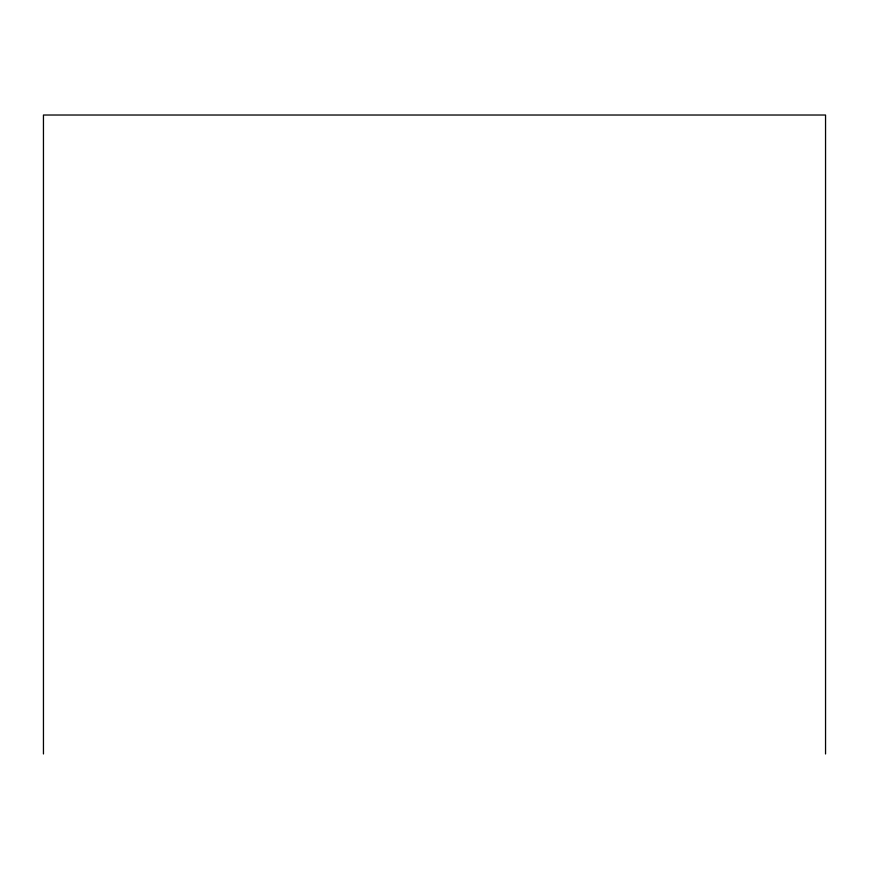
<?xml version="1.0" encoding="UTF-8"?>
<svg xmlns="http://www.w3.org/2000/svg" width="869" height="869" viewBox="0 0 869 869"><rect width="100%" height="100%" fill="white"/><g stroke="black" fill="none" stroke-linecap="round" stroke-linejoin="round"><path stroke-width="1.3" d="M825.55 753.977L825.55 115.023L43.45 115.023L43.45 753.977"/></g></svg>
